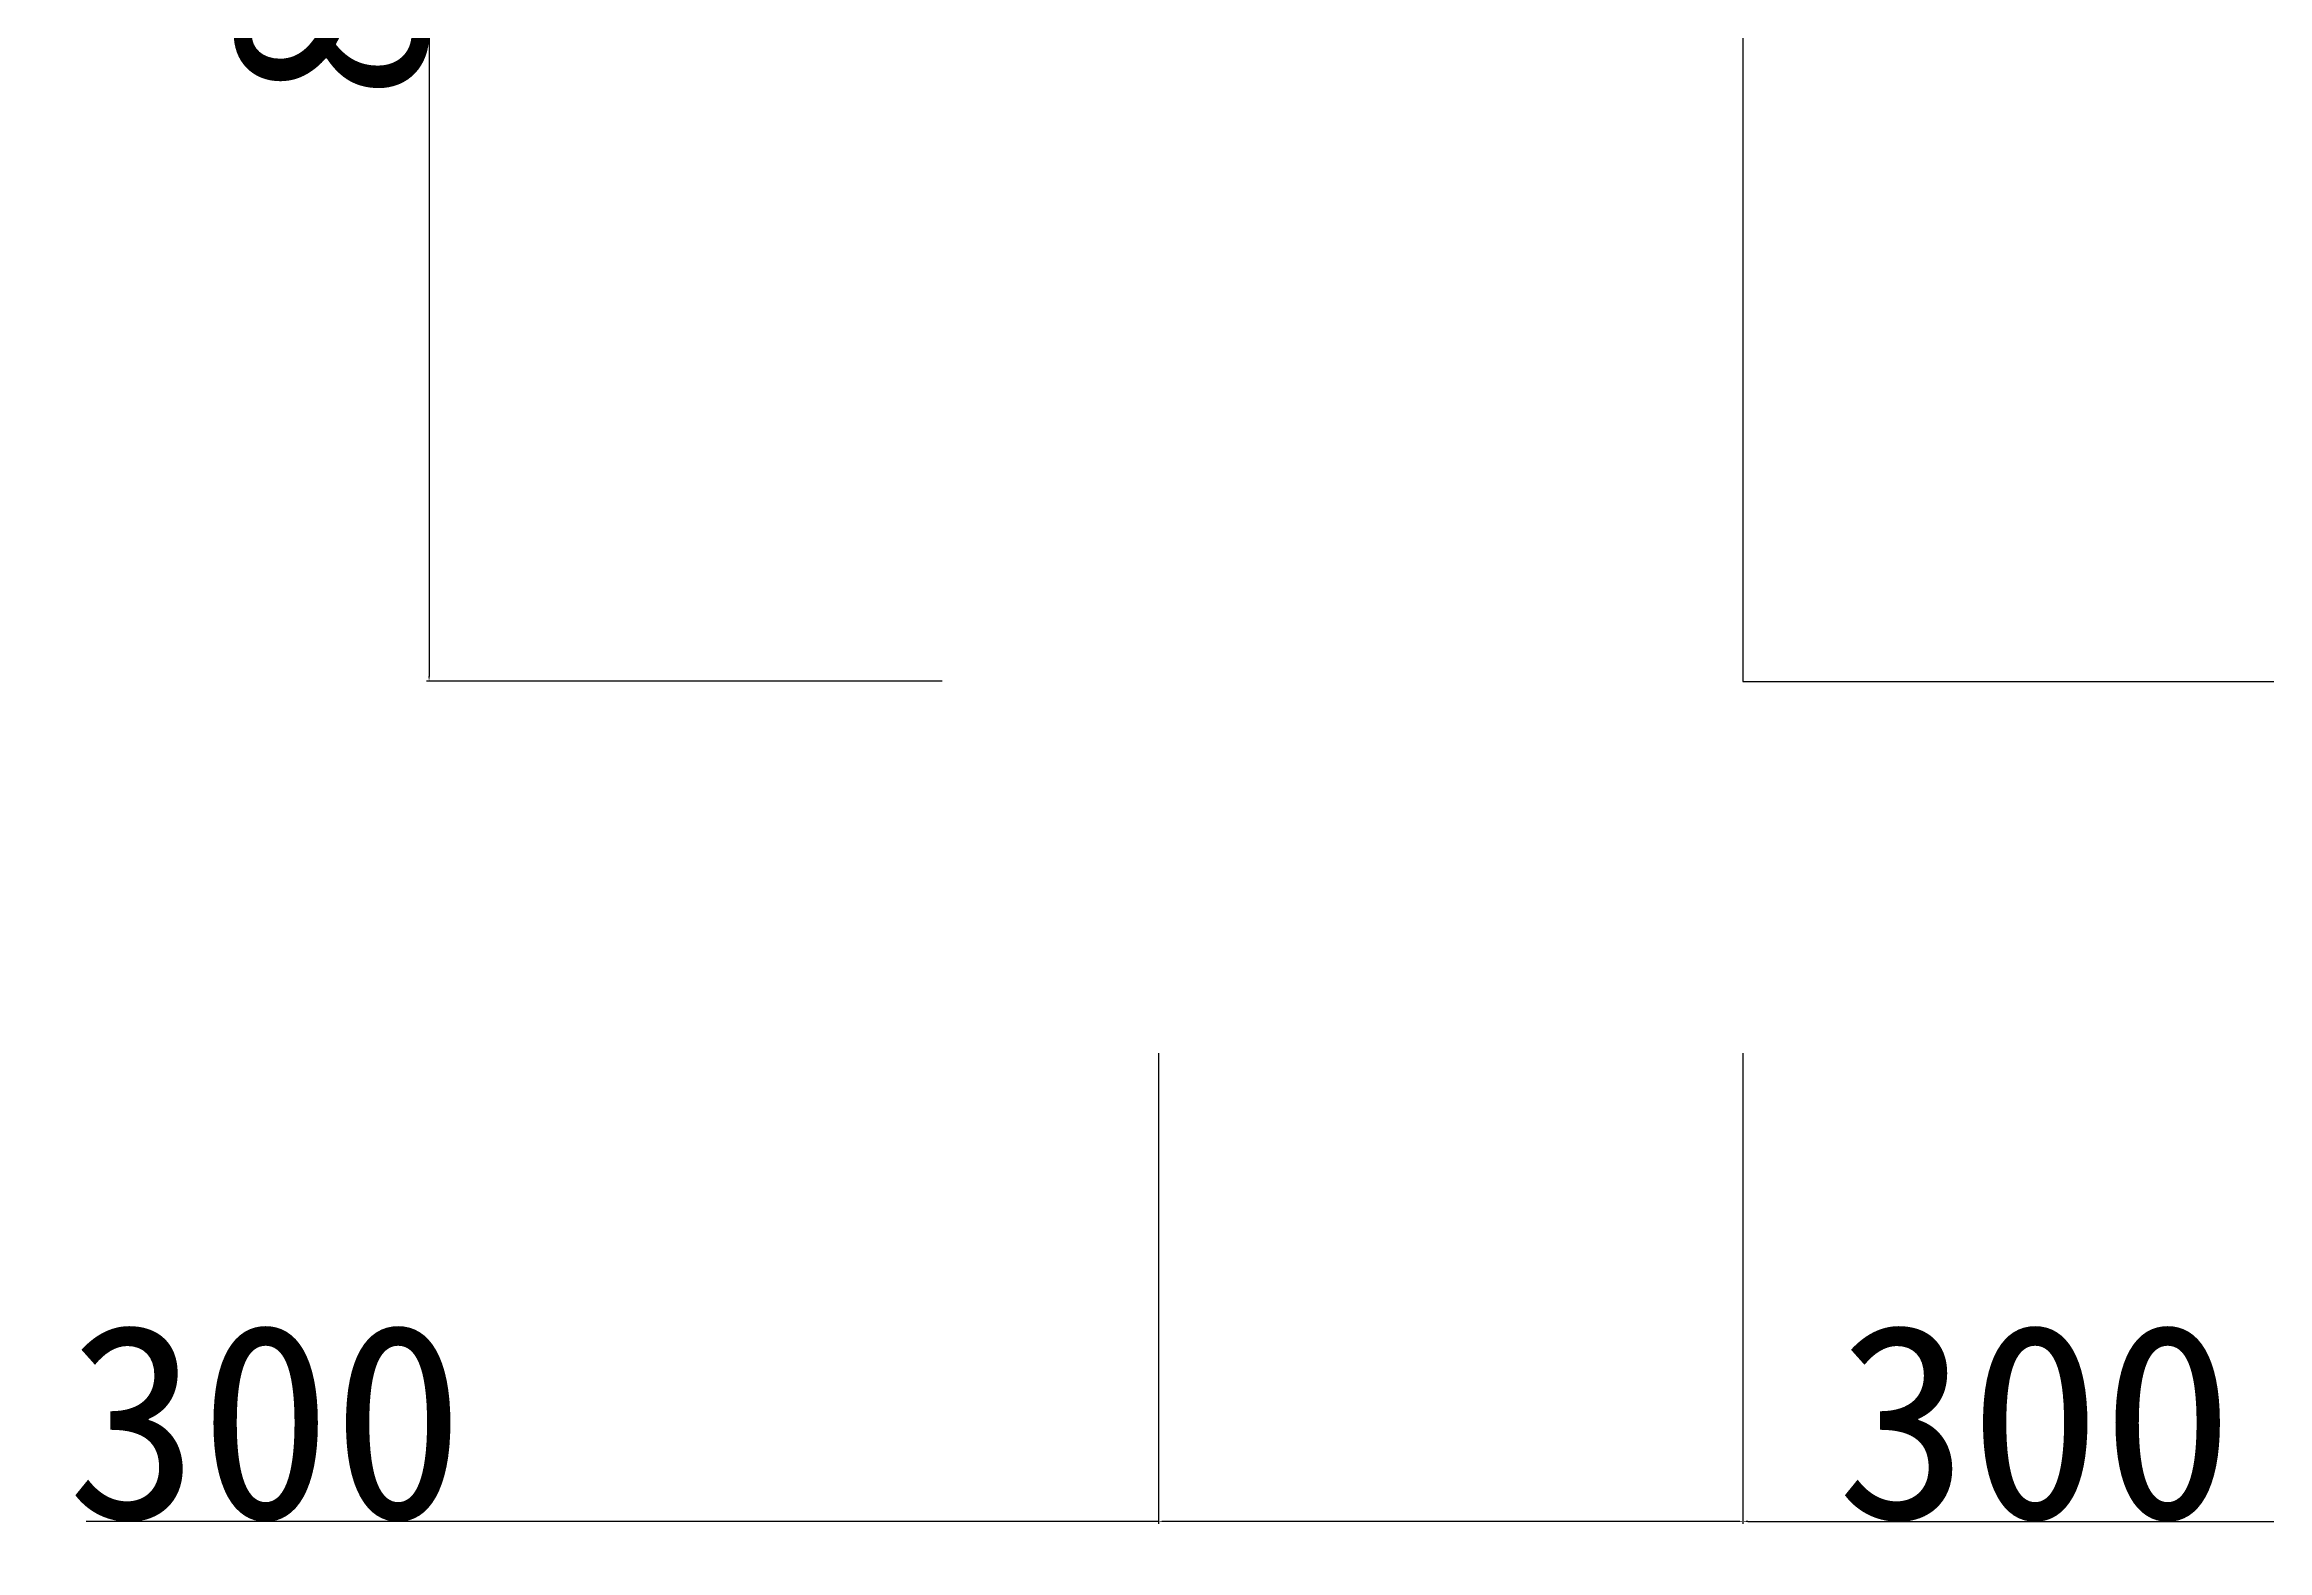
# Model space of a CAD drawing. Extents: x 537 to 24606, y 10245 to 27150.
# Drawn here: x 709 to 1850, y 24236 to 25009 of the extents above; entities that cross this region are included whole.
import ezdxf

# ---------------------------------------------------------------- set-up
doc = ezdxf.new("R2010")
doc.units = 0
doc.layers.get('DEFPOINTS').update_dxf_attribs({"linetype": 'CONTINUOUS'})
doc.layers.add('标注', color=5, linetype='CONTINUOUS')
doc.layers.add('路', color=7, linetype='CONTINUOUS')
doc.styles.get("Standard").update_dxf_attribs({"font": '', "height": 100})
doc.styles.get('STANDARD').set_extended_font_data('KaiTi_GB2312')
doc.dimstyles.new('ISO-25', dxfattribs={"dimtxt": 2.5, "dimasz": 2.5, "dimexe": 1.25, "dimexo": 0.625, "dimtad": 1, "dimtxsty": 'STANDARD', "dimcen": 2.5, "dimazin": 3, "dimtfac": 1, "dimtmove": 0, "dimatfit": 3})

# ---------------------------------------------------------------- blocks, each defined once
blk = doc.blocks.new('*D33')
at = {"layer": 'DEFPOINTS', "color": 0}
for p in [(1580.6, 24492), (1880.6, 24492), (1880.6, 24250.9)]:
    blk.add_point(p, dxfattribs=at)
at = {"layer": '标注', "color": 0}
for p, q in [((1580.6, 24491.3), (1580.6, 24249.7)), ((1880.6, 24491.3), (1880.6, 24249.7)), ((1583.1, 24250.9), (1878.1, 24250.9))]:
    blk.add_line(p, q, dxfattribs=at)
for points in [[(1583.1, 24251.3), (1583.1, 24250.5), (1580.6, 24250.9)], [(1878.1, 24251.3), (1878.1, 24250.5), (1880.6, 24250.9)]]:
    blk.add_solid(points, dxfattribs=at)
at = {"layer": '标注', "color": 0, "insert": (1730.6, 24301.5), "char_height": 100, "attachment_point": 5}
blk.add_mtext('300', dxfattribs=at)
blk = doc.blocks.new('*D34')
at = {"layer": 'DEFPOINTS', "color": 0}
for p in [(1280.6, 24492), (1580.6, 24492), (1580.6, 24250.9)]:
    blk.add_point(p, dxfattribs=at)
at = {"layer": '标注', "color": 0}
for p, q in [((1280.6, 24491.3), (1280.6, 24249.7)), ((1580.6, 24491.3), (1580.6, 24249.7)), ((1280.6, 24250.9), (730, 24250.9)), ((1578.1, 24250.9), (1283.1, 24250.9))]:
    blk.add_line(p, q, dxfattribs=at)
for points in [[(1283.1, 24251.3), (1283.1, 24250.5), (1280.6, 24250.9)], [(1578.1, 24251.3), (1578.1, 24250.5), (1580.6, 24250.9)]]:
    blk.add_solid(points, dxfattribs=at)
at = {"layer": '标注', "color": 0, "insert": (822.2, 24301.5), "char_height": 100, "attachment_point": 5}
blk.add_mtext('300', dxfattribs=at)
blk = doc.blocks.new('*D35')
at = {"layer": 'DEFPOINTS', "color": 0}
for p in [(1170.1, 25482.1), (906.1, 24682.1), (1170.1, 24682.1)]:
    blk.add_point(p, dxfattribs=at)
at = {"layer": '标注', "color": 0}
for p, q in [((1169.5, 25482.1), (904.8, 25482.1)), ((906.1, 25479.6), (906.1, 24684.6)), ((1169.5, 24682.1), (904.8, 24682.1))]:
    blk.add_line(p, q, dxfattribs=at)
for points in [[(905.7, 25479.6), (906.5, 25479.6), (906.1, 25482.1)], [(905.7, 24684.6), (906.5, 24684.6), (906.1, 24682.1)]]:
    blk.add_solid(points, dxfattribs=at)
at = {"layer": '标注', "color": 0, "insert": (855.4, 25082.1), "char_height": 100, "attachment_point": 5, "rotation": 90}
blk.add_mtext('800', dxfattribs=at)

msp = doc.modelspace()

# ---------------------------------------------------------------- linework, layer by layer
at = {"layer": '路'}
for p, q in [((1580.596, 25482.06), (1580.596, 24682.06)), ((1580.596, 24682.06), (3780.596, 24682.06))]:
    msp.add_line(p, q, dxfattribs=at)

# ---------------------------------------------------------------- dimensions: what is measured, and where the dimension line sits
at = {"layer": '标注'}
dim = msp.add_linear_dim(base=(906.068, 24682.06), p1=(1170.078, 25482.06), p2=(1170.078, 24682.06), angle=90, dimstyle='ISO-25', dxfattribs=at)
dim.commit()
dim.dimension.update_dxf_attribs({"geometry": '*D35', "text_midpoint": (855.443, 25082.06)})
for base, p1, p2, angle, picture, middle, dimtype in [((1580.596, 24250.91), (1280.596, 24491.955), (1580.596, 24491.955), 0, '*D34', (822.218, 24250.91), 161), ((1880.596, 24250.91), (1580.596, 24491.955), (1880.596, 24491.955), 180, '*D33', (1730.596, 24250.91), 160)]:
    dim = msp.add_linear_dim(base=base, p1=p1, p2=p2, angle=angle, dimstyle='ISO-25', dxfattribs=at)
    dim.commit()
    dim.dimension.update_dxf_attribs({"geometry": picture, "text_midpoint": middle, "dimtype": dimtype})

doc.saveas('drawing.dxf')
